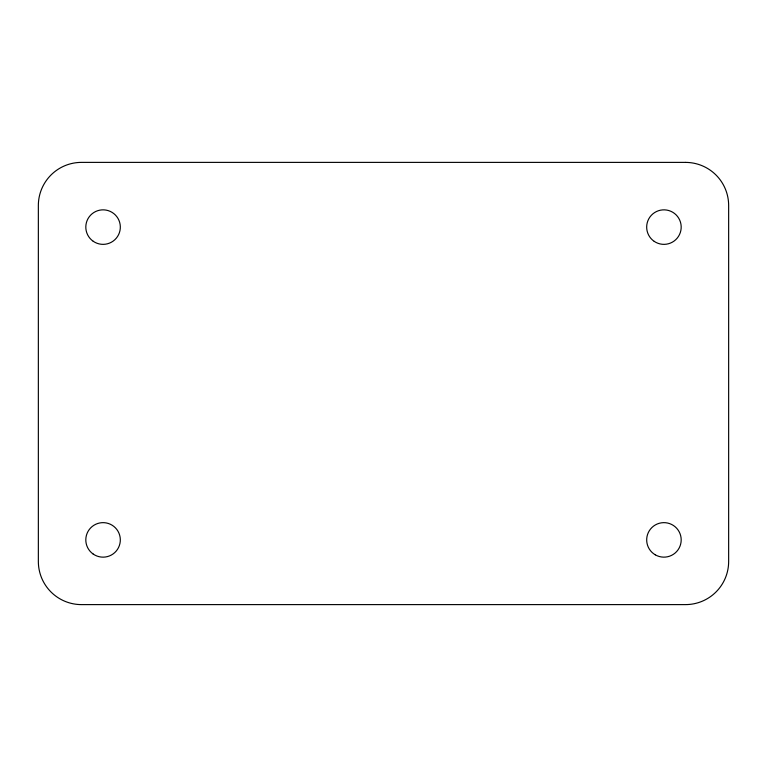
<?xml version="1.0" encoding="UTF-8"?>
<svg xmlns="http://www.w3.org/2000/svg" width="767" height="767" viewBox="0 0 767 767"><rect width="100%" height="100%" fill="white"/><g stroke="black" fill="none" stroke-linecap="round" stroke-linejoin="round"><path stroke-width="1.15" d="M685.506 162.393L81.494 162.383A43.144 43.144 0 0 0 38.35 205.527L38.35 561.463A43.144 43.144 0 0 0 81.494 604.607L685.506 604.607A43.144 43.144 0 0 0 728.65 561.463L728.65 205.527A43.144 43.144 0 0 0 685.506 162.393M93.162 554.033A17.258 17.258 0 0 0 120.256 541.406A17.258 17.258 0 0 0 95.779 524.254A17.258 17.258 0 0 0 93.162 554.033M655.306 554.838A17.258 17.258 0 0 0 681.192 539.891A17.258 17.258 0 0 0 655.306 524.954A17.258 17.258 0 0 0 655.306 554.838M654.203 241.356A17.258 17.258 0 0 0 681.144 228.403A17.258 17.258 0 0 0 656.456 211.548A17.258 17.258 0 0 0 654.203 241.356M93.2 241.26A17.258 17.258 0 0 0 120.266 228.566A17.258 17.258 0 0 0 95.731 211.481A17.258 17.258 0 0 0 93.2 241.26"/></g></svg>
